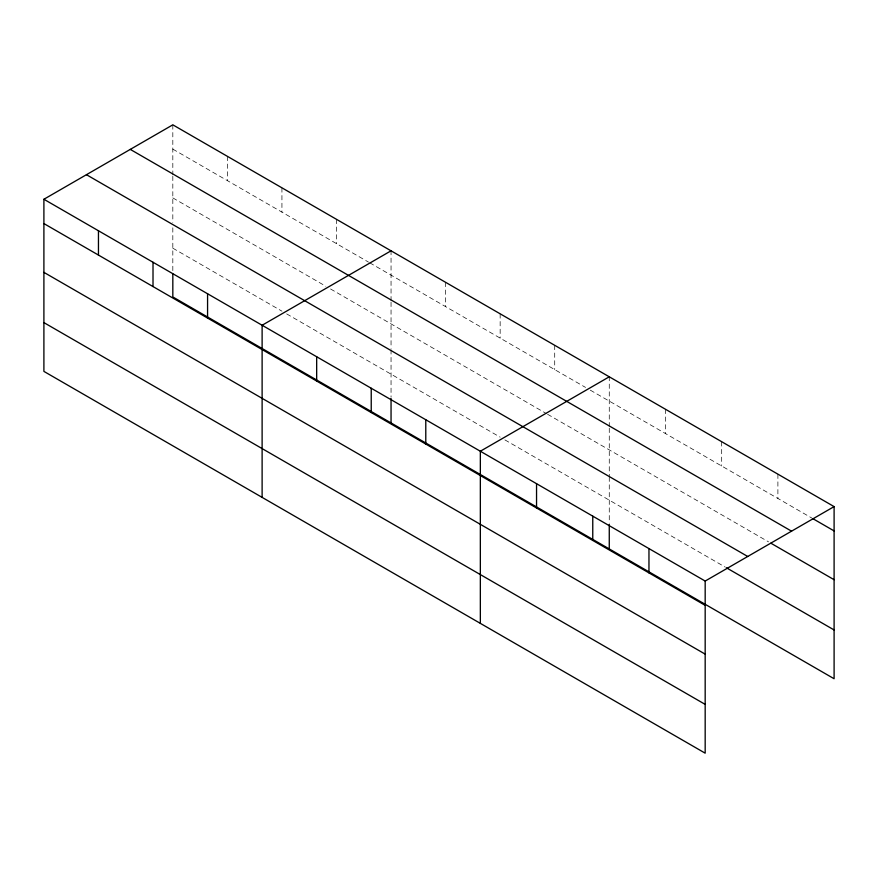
<?xml version="1.0" encoding="UTF-8"?>
<svg xmlns="http://www.w3.org/2000/svg" width="878" height="878" viewBox="0 0 878 878"><rect width="100%" height="100%" fill="white"/><g stroke="black" fill="none" stroke-linecap="round" stroke-linejoin="round"><path stroke-width="0.66" stroke-dasharray="4.39 3.29" d="M391.05 302.219L391.05 348.357M391.05 300.869L391.05 250.812M609.266 428.212L609.266 475.7M609.266 426.851L609.266 376.805M172.823 149.128L368.519 262.116M369.704 262.796L585.549 387.417M590.29 390.15L811.854 518.064M172.823 197.912L325.815 286.239M330.567 288.983L546.412 413.604M547.598 414.284L768.524 541.836M172.823 248.178L281.937 311.163M286.678 313.907L500.153 437.156M504.905 439.9L725.195 567.078M777.897 474.153L777.897 498.463M721.683 441.711L721.683 466.009M665.48 409.258L665.48 433.556M609.266 477.061L609.266 523.189M554.709 345.306L554.709 369.616M500.153 313.808L500.153 338.118M445.607 282.31L445.607 306.62M391.05 349.707L391.05 397.196M336.493 219.313L336.493 243.623M281.937 187.826L281.937 212.125M227.38 156.328L227.38 180.627M172.823 124.83L172.823 174.876M172.823 176.237L172.823 222.364M172.823 227.797L172.823 271.214"/><path stroke-width="1.32" d="M705.177 654.132L705.177 581.049L43.9 199.262L43.9 371.394L705.177 753.17L705.177 654.132L43.9 272.356M172.823 273.925L172.823 296.951L834.1 678.738L834.1 506.606L172.823 124.83L43.9 199.262M391.05 250.812L262.116 325.255L262.116 497.376M609.266 376.805L480.343 451.237L480.343 623.369M705.177 581.049L834.1 506.606M813.017 518.744L834.1 530.916M130.284 149.392L791.55 531.168M770.862 543.186L834.1 579.7M86.45 174.7L747.716 556.476M726.369 567.759L834.1 629.954M43.9 223.572L705.177 605.348M43.9 322.61L705.177 704.386M648.963 548.596L648.963 572.895M609.266 524.539L609.266 548.937M592.76 516.143L592.76 540.442M536.546 483.69L536.546 508M425.786 419.739L425.786 444.048M391.05 398.557L391.05 422.944M371.229 388.241L371.229 412.55M316.673 356.753L316.673 381.052M207.57 293.757L207.57 318.055M153.013 262.259L153.013 286.557M98.457 230.76L98.457 255.07"/></g></svg>
